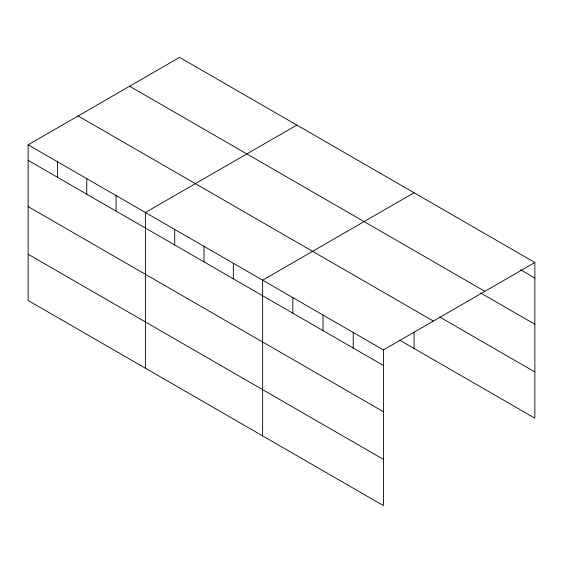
<?xml version="1.0" encoding="UTF-8"?>
<svg xmlns="http://www.w3.org/2000/svg" width="563" height="563" viewBox="0 0 563 563"><rect width="100%" height="100%" fill="white"/><g stroke="black" fill="none" stroke-linecap="round" stroke-linejoin="round"><path stroke-width="0.84" d="M28.15 144.811L383.417 349.919L383.417 505.616L28.15 300.508L28.15 144.811L179.583 57.384L534.85 262.492L534.85 418.189L399.779 340.207M296.821 125.07L145.388 212.497L145.388 368.195M414.058 192.757L262.625 280.184L262.625 435.882M383.417 349.919L534.85 262.492M520.508 269.761L534.85 278.045M129.61 86.23L484.877 291.345M480.492 292.908L534.85 324.288M439.724 317.025L534.85 371.939M78.123 115.957L433.39 321.072M28.15 160.356L383.417 365.471M28.15 206.607L383.417 411.722M28.15 254.258L383.417 459.373M414.058 332.177L414.058 348.455M353.219 332.487L353.219 348.033M323.021 315.055L323.021 330.601M292.823 297.616L292.823 313.169M233.321 263.259L233.321 278.812M204.01 246.341L204.01 261.886M174.699 229.415L174.699 244.968M116.077 195.572L116.077 211.125M86.772 178.654L86.772 194.2M57.461 161.729L57.461 177.282"/></g></svg>
